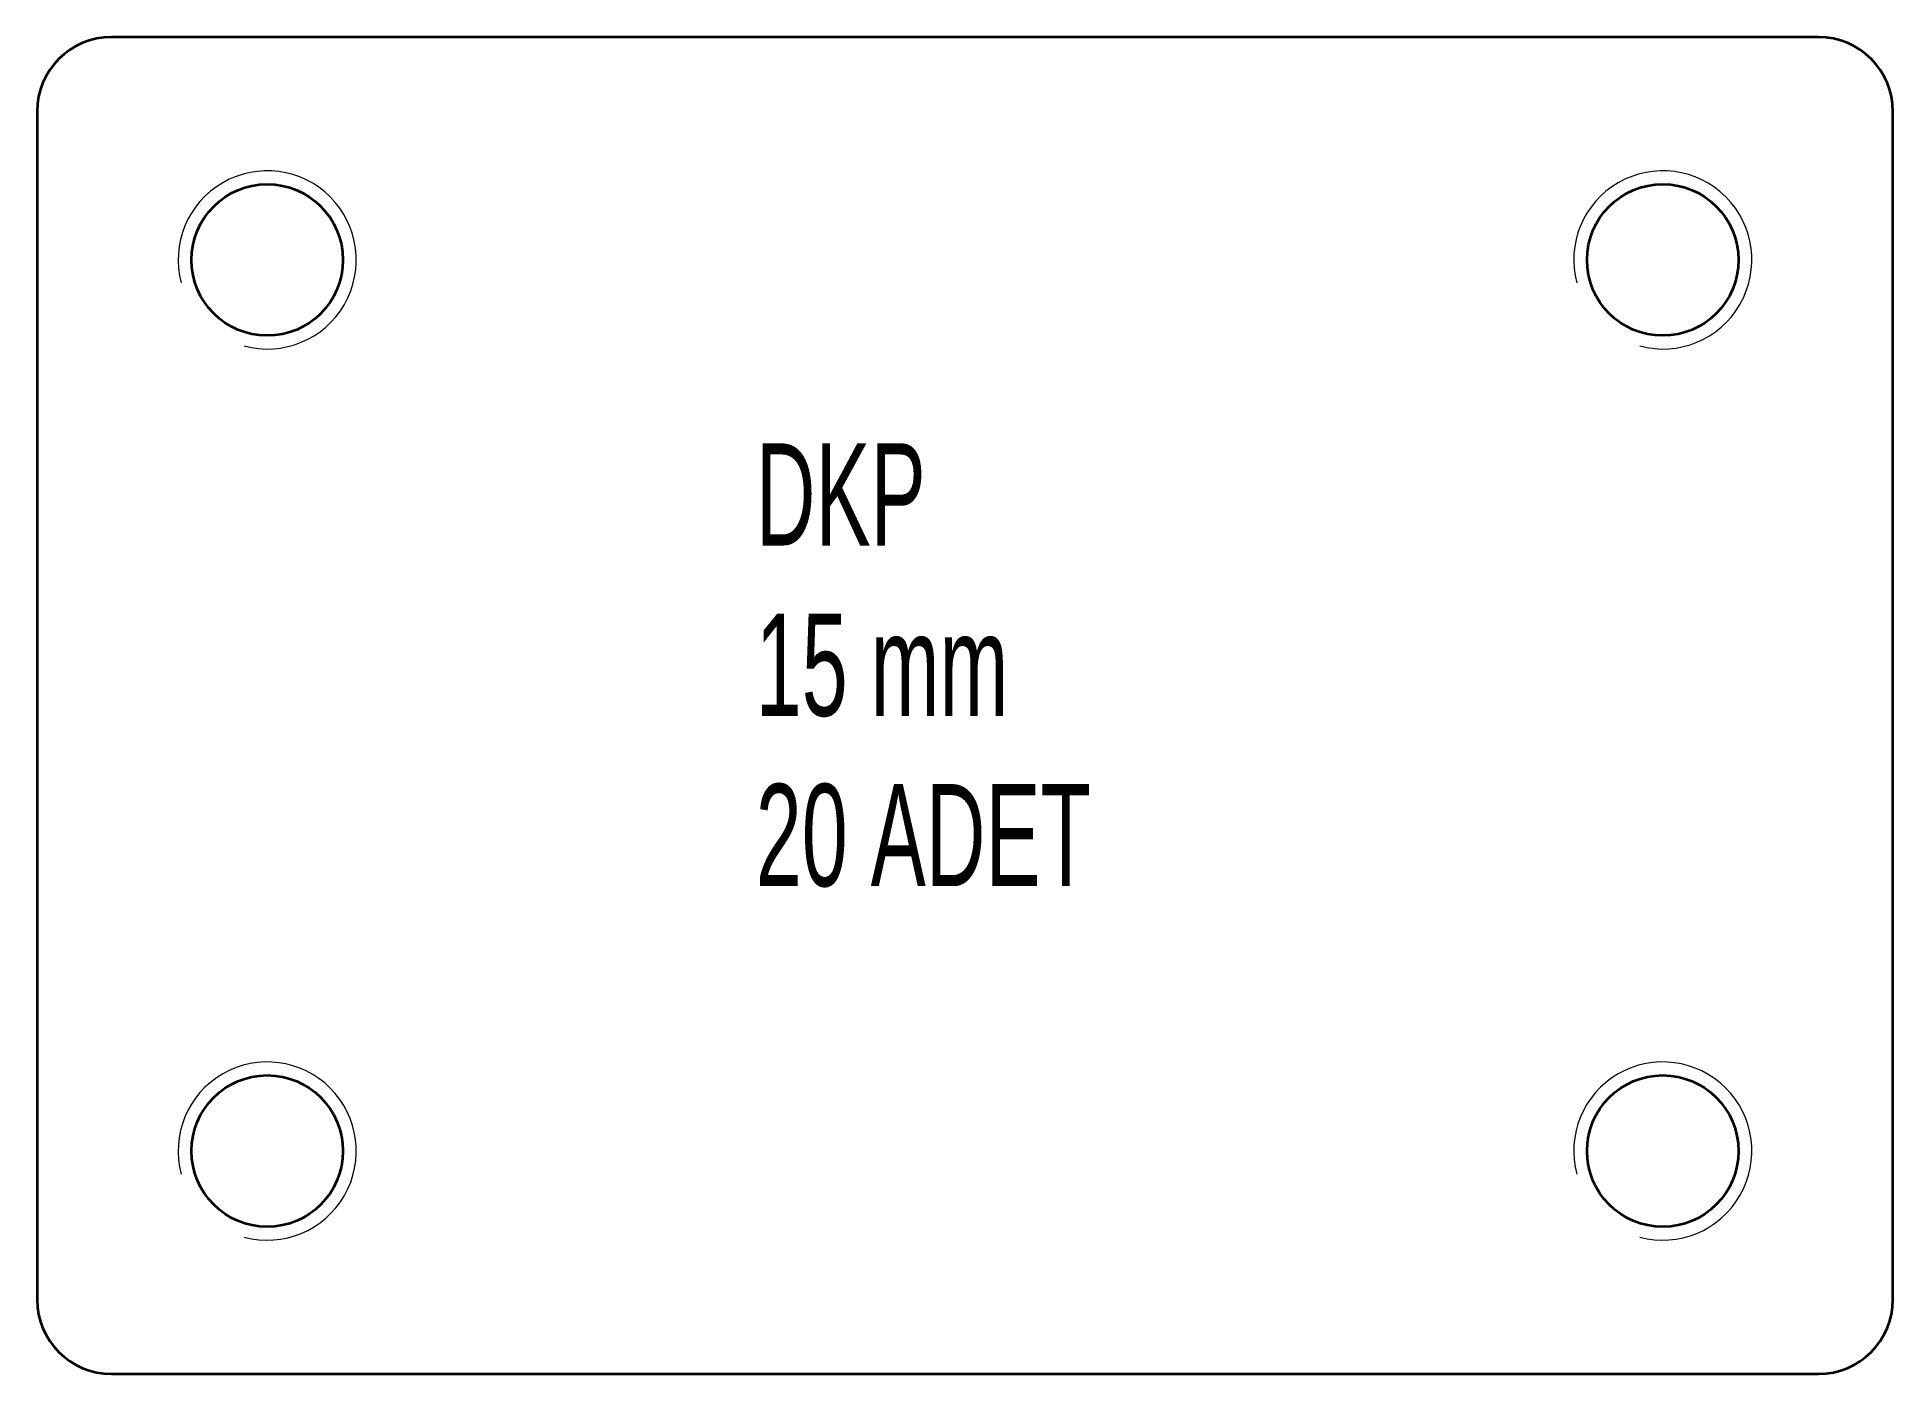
# Model space of a CAD drawing. Header units: millimetres. Extents: x 85 to 210, y 81 to 171.
import ezdxf

# ---------------------------------------------------------------- set-up
doc = ezdxf.new("R2010")
doc.units = ezdxf.units.MM
doc.styles.add('SLDTEXTSTYLE0', font='TXT', dxfattribs={"width": 0.605})

msp = doc.modelspace()

# ---------------------------------------------------------------- linework, layer by layer
at = {"color": 7, "linetype": 'Continuous', "lineweight": 35}
for p, q in [((204.75, 171.15), (89.75, 171.15)), ((84.75, 166.15), (84.75, 86.15)), ((209.75, 86.15), (209.75, 166.15)), ((89.75, 81.15), (204.75, 81.15))]:
    msp.add_line(p, q, dxfattribs=at)
for centre in [(100.25, 156.15), (194.25, 156.15), (100.25, 96.15), (194.25, 96.15)]:
    msp.add_circle(centre, 5.1, dxfattribs=at)
for centre, start, end in [((89.75, 166.15), 90, 180), ((204.75, 166.15), 0, 90), ((89.75, 86.15), 180, 270), ((204.75, 86.15), 270, 0)]:
    msp.add_arc(centre, 5, start, end, dxfattribs=at)
at = {"color": 7, "linetype": 'Continuous', "lineweight": 18}
for centre in [(100.25, 156.15), (194.25, 156.15), (100.25, 96.15), (194.25, 96.15)]:
    msp.add_arc(centre, 6, 255, 195, dxfattribs=at)

# ---------------------------------------------------------------- texts
at = {"color": 7, "linetype": 'Continuous', "lineweight": 0, "insert": (133.16, 143.8), "char_height": 6.8792, "attachment_point": 1, "style": 'SLDTEXTSTYLE0'}
msp.add_mtext('DKP^J15 mm^J20 ADET', dxfattribs=at)

doc.saveas('drawing.dxf')
